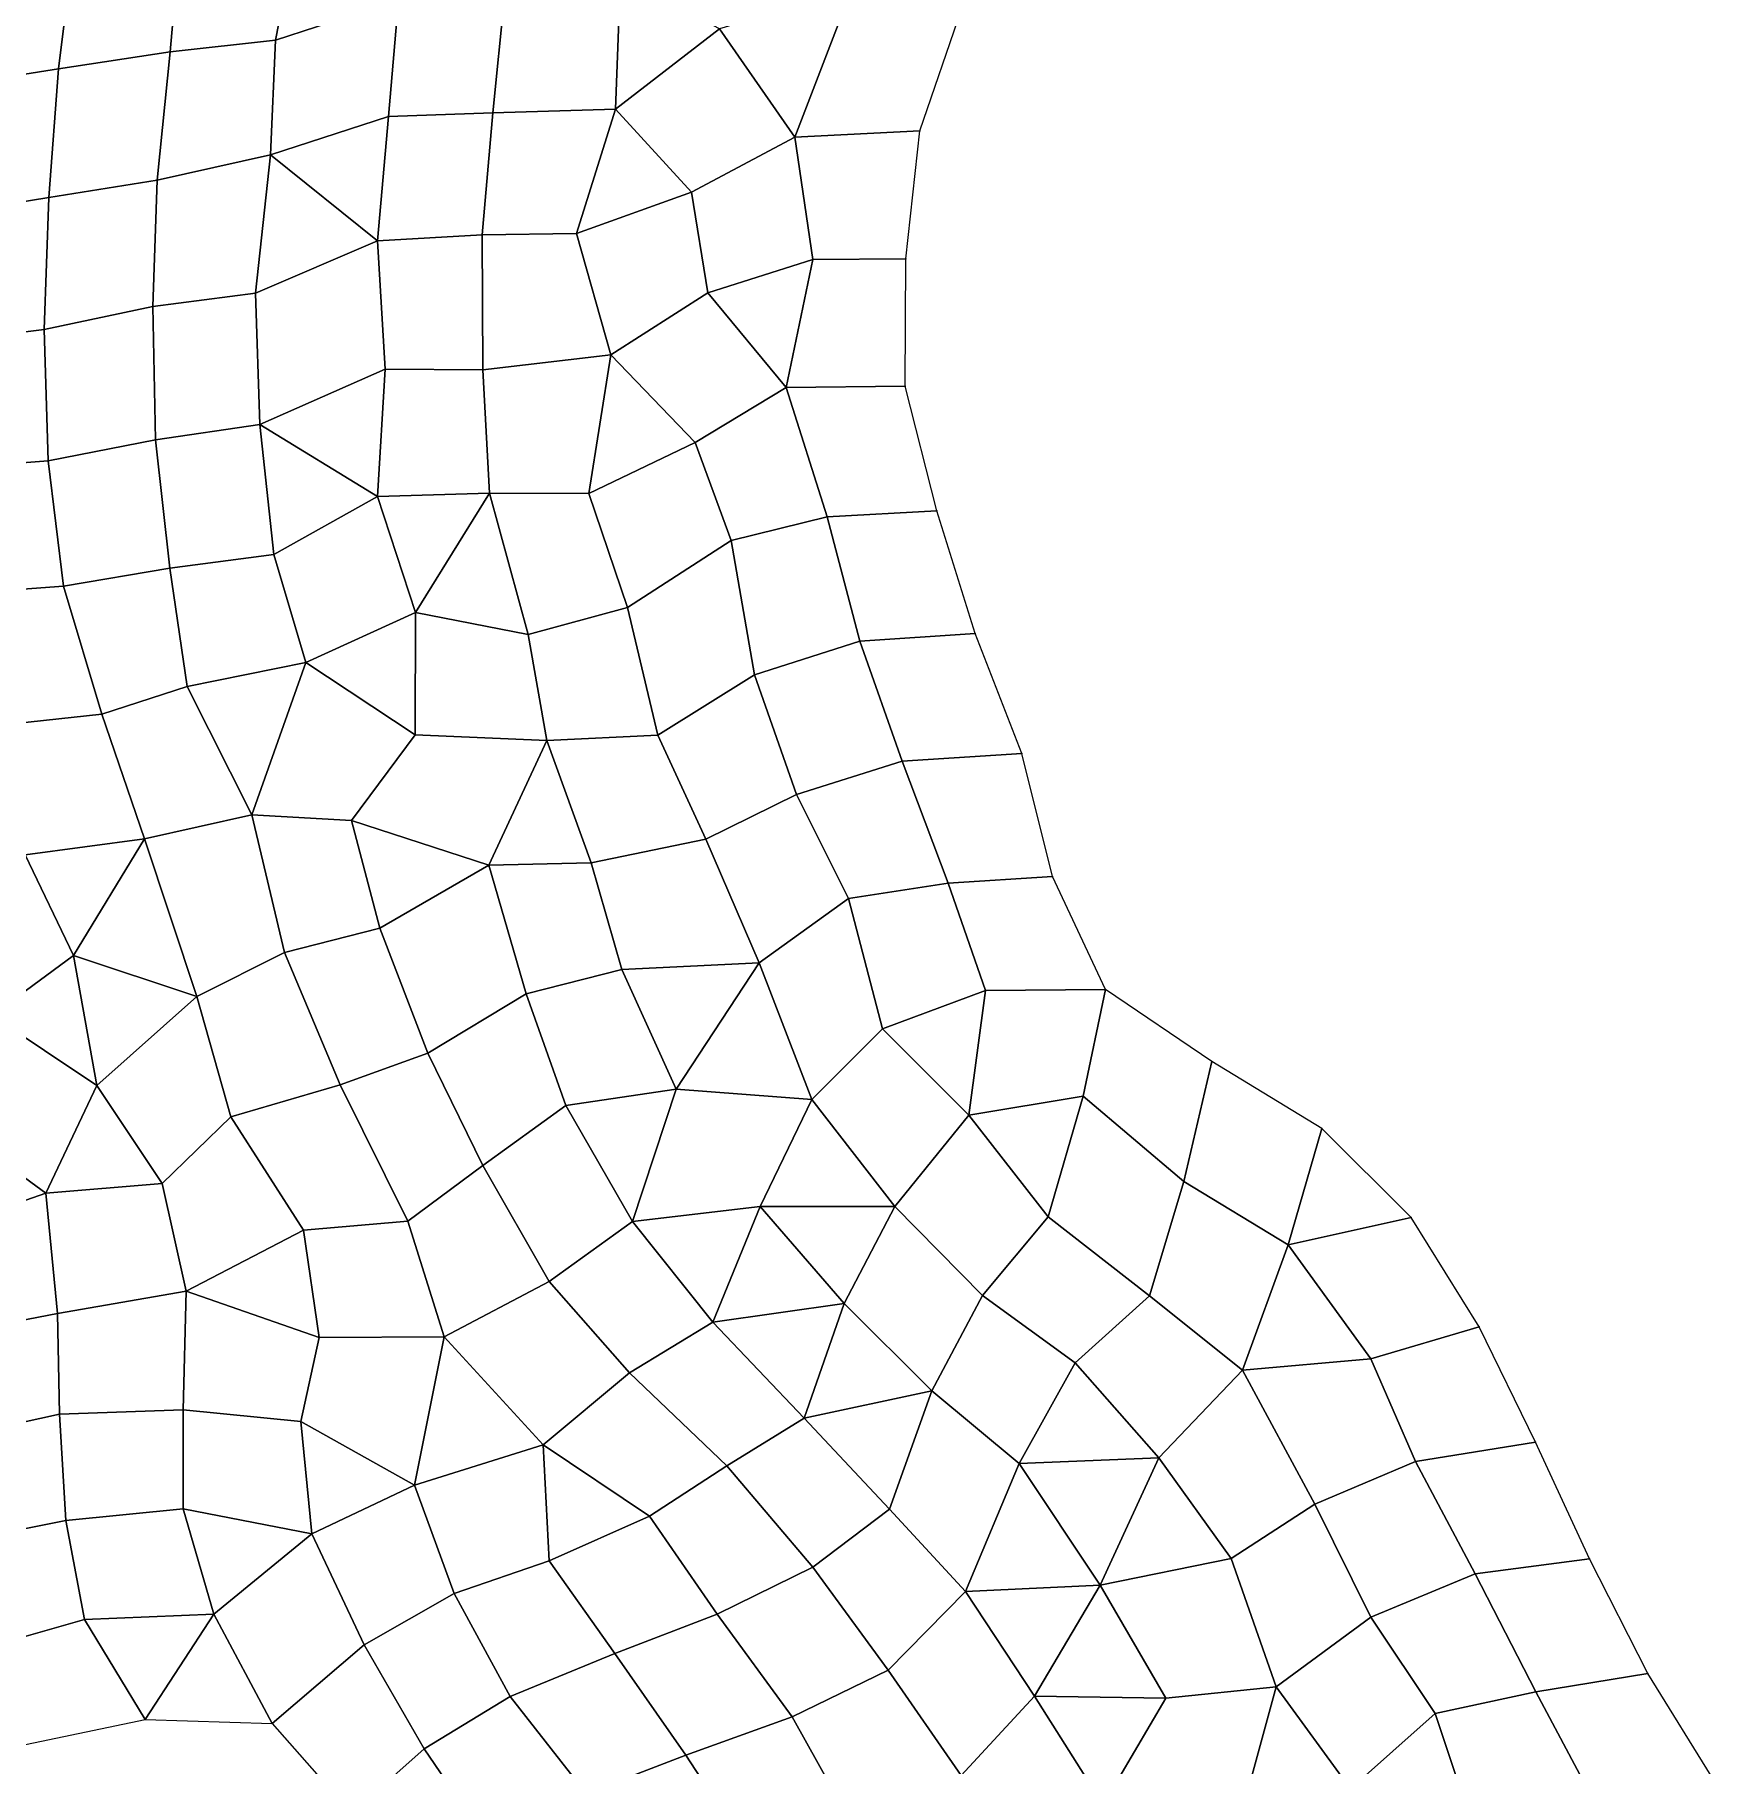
# Model space of a CAD drawing. Extents: x 727294 to 731543, y 8575035 to 8579824.
# Drawn here: x 729881 to 730142.1, y 8575794.2 to 8576063.1 of the extents above; entities that cross this region are included whole.
import ezdxf

# ---------------------------------------------------------------- set-up
doc = ezdxf.new("R2010")
doc.units = 0
for name, color, linetype in [('MESH_BOUND', 25, 'CONTINUOUS'), ('MESH_ELEMS', 250, 'CONTINUOUS'), ('MESH_NODES', 18, 'CONTINUOUS')]:
    doc.layers.add(name, color=color, linetype=linetype)

msp = doc.modelspace()

# ---------------------------------------------------------------- linework, layer by layer
at = {"layer": 'MESH_BOUND', "color": 25}
for points in [[(730018.47, 8576048.15, 38.17), (730024.97, 8576066.97, 38.17)], [(730016.3, 8576028.27, 38.17), (730018.47, 8576048.15, 38.17)], [(730016.19, 8576008.48, 38.17), (730016.3, 8576028.27, 38.17)], [(730021.14, 8575989.13, 38.17), (730016.19, 8576008.48, 38.17)], [(730027.06, 8575970.04, 38.17), (730021.14, 8575989.13, 38.17)], [(730034.32, 8575951.41, 38.17), (730027.06, 8575970.04, 38.17)], [(730039.08, 8575932.28, 38.17), (730034.32, 8575951.41, 38.17)], [(730047.34, 8575914.76, 38.17), (730039.08, 8575932.28, 38.17)], [(730063.85, 8575903.55, 38.17), (730047.34, 8575914.76, 38.17)], [(730080.93, 8575893.14, 38.17), (730063.85, 8575903.55, 38.17)], [(730094.83, 8575879.35, 38.17), (730080.93, 8575893.14, 38.17)], [(730105.38, 8575862.36, 38.17), (730094.83, 8575879.35, 38.17)], [(730114.11, 8575844.43, 38.17), (730105.38, 8575862.36, 38.17)], [(730122.51, 8575826.28, 38.17), (730114.11, 8575844.43, 38.17)], [(730131.58, 8575808.49, 38.17), (730122.51, 8575826.28, 38.17)], [(730142.08, 8575791.49, 38.17), (730131.58, 8575808.49, 38.17)], [(729878.57, 8575797.25, 38.17), (729898.15, 8575801.34, 38.17)], [(729898.15, 8575801.34, 38.17), (729917.87, 8575800.73, 38.17)], [(729917.87, 8575800.73, 38.17), (729930.19, 8575786.74, 38.17)]]:
    msp.add_polyline3d(points, dxfattribs=at)
at = {"layer": 'MESH_ELEMS', "color": 179}
for points in [[(729918.38, 8576062.21, 35.83), (729922.24, 8576082.13, 35.68), (729903.59, 8576078.15, 35.64), (729901.99, 8576060.43, 35.77)], [(729937.51, 8576068.43, 35.86), (729922.24, 8576082.13, 35.68), (729918.38, 8576062.21, 35.83), (729937.51, 8576068.43, 35.86)], [(729884.64, 8576057.78, 35.47), (729887.17, 8576077.86, 35.54), (729870.03, 8576075.74, 35.45), (729867.94, 8576055.16, 35.35)], [(729901.99, 8576060.43, 35.77), (729903.59, 8576078.15, 35.64), (729887.17, 8576077.86, 35.54), (729884.64, 8576057.78, 35.47)], [(729971.22, 8576051.52, 38.17), (729971.96, 8576072.21, 38.17), (729953.95, 8576069.03, 35.91), (729952.13, 8576050.92, 36.07)], [(729987.36, 8576063.97, 38.17), (729971.96, 8576072.21, 38.17), (729971.22, 8576051.52, 38.17), (729987.36, 8576063.97, 38.17)], [(729935.95, 8576050.37, 36.02), (729937.51, 8576068.43, 35.86), (729918.38, 8576062.21, 35.83), (729917.62, 8576044.41, 36)], [(729952.13, 8576050.92, 36.07), (729953.95, 8576069.03, 35.91), (729937.51, 8576068.43, 35.86), (729935.95, 8576050.37, 36.02)], [(729987.36, 8576063.97, 38.17), (729999.06, 8576047.18, 38.17), (730007.89, 8576070.08, 38.17), (729987.36, 8576063.97, 38.17)], [(730018.47, 8576048.15, 38.17), (730024.97, 8576066.97, 38.17), (730007.89, 8576070.08, 38.17), (729999.06, 8576047.18, 38.17)], [(729987.36, 8576063.97, 38.17), (729971.22, 8576051.52, 38.17), (729983, 8576038.64, 38.17), (729999.06, 8576047.18, 38.17)], [(729899.97, 8576040.5, 35.97), (729901.99, 8576060.43, 35.77), (729884.64, 8576057.78, 35.47), (729883.17, 8576037.78, 35.37)], [(729917.62, 8576044.41, 36), (729918.38, 8576062.21, 35.83), (729901.99, 8576060.43, 35.77), (729899.97, 8576040.5, 35.97)], [(729883.17, 8576037.78, 35.37), (729884.64, 8576057.78, 35.47), (729867.94, 8576055.16, 35.35), (729866.02, 8576034.98, 35.36)], [(729935.95, 8576050.37, 36.02), (729917.62, 8576044.41, 36), (729934.25, 8576031.04, 36.22), (729935.95, 8576050.37, 36.02)], [(729950.5, 8576031.99, 36.28), (729952.13, 8576050.92, 36.07), (729935.95, 8576050.37, 36.02), (729934.25, 8576031.04, 36.22)], [(729965.14, 8576032.21, 36.56), (729971.22, 8576051.52, 38.17), (729952.13, 8576050.92, 36.07), (729950.5, 8576031.99, 36.28)], [(729971.22, 8576051.52, 38.17), (729965.14, 8576032.21, 36.56), (729983, 8576038.64, 38.17), (729971.22, 8576051.52, 38.17)], [(730001.88, 8576028.15, 38.17), (729999.06, 8576047.18, 38.17), (729983, 8576038.64, 38.17), (729985.57, 8576023, 38.17)], [(730016.3, 8576028.27, 38.17), (730018.47, 8576048.15, 38.17), (729999.06, 8576047.18, 38.17), (730001.88, 8576028.15, 38.17)], [(729899.97, 8576040.5, 35.97), (729899.31, 8576020.84, 36.21), (729915.29, 8576022.95, 36.11), (729917.62, 8576044.41, 36)], [(729934.25, 8576031.04, 36.22), (729917.62, 8576044.41, 36), (729915.29, 8576022.95, 36.11), (729934.25, 8576031.04, 36.22)], [(729899.31, 8576020.84, 36.21), (729899.97, 8576040.5, 35.97), (729883.17, 8576037.78, 35.37), (729882.42, 8576017.29, 35.37)], [(729985.57, 8576023, 38.17), (729983, 8576038.64, 38.17), (729965.14, 8576032.21, 36.56), (729970.47, 8576013.36, 37.65)], [(729882.42, 8576017.29, 35.37), (729883.17, 8576037.78, 35.37), (729866.02, 8576034.98, 35.36), (729865.05, 8576015.12, 35.37)], [(729935.41, 8576011.11, 36.52), (729934.25, 8576031.04, 36.22), (729915.29, 8576022.95, 36.11), (729915.94, 8576002.54, 36.62)], [(729935.41, 8576011.11, 36.52), (729950.6, 8576011.01, 36.52), (729950.5, 8576031.99, 36.28), (729934.25, 8576031.04, 36.22)], [(729970.47, 8576013.36, 37.65), (729965.14, 8576032.21, 36.56), (729950.5, 8576031.99, 36.28), (729950.6, 8576011.01, 36.52)], [(730001.88, 8576028.15, 38.17), (729985.57, 8576023, 38.17), (729997.7, 8576008.28, 38.17), (730001.88, 8576028.15, 38.17)], [(730016.19, 8576008.48, 38.17), (730016.3, 8576028.27, 38.17), (730001.88, 8576028.15, 38.17), (729997.7, 8576008.28, 38.17)], [(729915.94, 8576002.54, 36.62), (729915.29, 8576022.95, 36.11), (729899.31, 8576020.84, 36.21), (729899.72, 8576000.16, 36.5)], [(729985.57, 8576023, 38.17), (729970.47, 8576013.36, 37.65), (729983.57, 8575999.75, 38.17), (729997.7, 8576008.28, 38.17)], [(729899.72, 8576000.16, 36.5), (729899.31, 8576020.84, 36.21), (729882.42, 8576017.29, 35.37), (729883.04, 8575996.9, 35.34)], [(729865.05, 8576015.12, 35.37), (729866.13, 8575995.57, 35.37), (729883.04, 8575996.9, 35.34), (729882.42, 8576017.29, 35.37)], [(729967.06, 8575991.81, 36.59), (729970.47, 8576013.36, 37.65), (729950.6, 8576011.01, 36.52), (729951.62, 8575991.84, 36.58)], [(729967.06, 8575991.81, 36.59), (729983.57, 8575999.75, 38.17), (729970.47, 8576013.36, 37.65), (729967.06, 8575991.81, 36.59)], [(729934.25, 8575991.32, 36.55), (729935.41, 8576011.11, 36.52), (729915.94, 8576002.54, 36.62), (729934.25, 8575991.32, 36.55)], [(729934.25, 8575991.32, 36.55), (729951.62, 8575991.84, 36.58), (729950.6, 8576011.01, 36.52), (729935.41, 8576011.11, 36.52)], [(730004.06, 8575988.16, 38.17), (729997.7, 8576008.28, 38.17), (729983.57, 8575999.75, 38.17), (729989.15, 8575984.48, 38.17)], [(730004.06, 8575988.16, 38.17), (730021.14, 8575989.13, 38.17), (730016.19, 8576008.48, 38.17), (729997.7, 8576008.28, 38.17)], [(729918.11, 8575982.31, 36.56), (729915.94, 8576002.54, 36.62), (729899.72, 8576000.16, 36.5), (729901.96, 8575980.19, 36.5)], [(729934.25, 8575991.32, 36.55), (729915.94, 8576002.54, 36.62), (729918.11, 8575982.31, 36.56), (729934.25, 8575991.32, 36.55)], [(729901.96, 8575980.19, 36.5), (729899.72, 8576000.16, 36.5), (729883.04, 8575996.9, 35.34), (729885.46, 8575977.42, 35.4)], [(729989.15, 8575984.48, 38.17), (729983.57, 8575999.75, 38.17), (729967.06, 8575991.81, 36.59), (729973.05, 8575974.09, 36.59)], [(729869.26, 8575976.2, 35.37), (729885.46, 8575977.42, 35.4), (729883.04, 8575996.9, 35.34), (729866.13, 8575995.57, 35.37)], [(729918.11, 8575982.31, 36.56), (729923.08, 8575965.55, 36.6), (729940.12, 8575973.31, 36.6), (729934.25, 8575991.32, 36.55)], [(729940.12, 8575973.31, 36.6), (729951.62, 8575991.84, 36.58), (729934.25, 8575991.32, 36.55), (729940.12, 8575973.31, 36.6)], [(729940.12, 8575973.31, 36.6), (729957.62, 8575969.91, 36.58), (729951.62, 8575991.84, 36.58), (729940.12, 8575973.31, 36.6)], [(729957.62, 8575969.91, 36.58), (729973.05, 8575974.09, 36.59), (729967.06, 8575991.81, 36.59), (729951.62, 8575991.84, 36.58)], [(729989.15, 8575984.48, 38.17), (729992.81, 8575963.64, 38.17), (730009.15, 8575968.87, 38.17), (730004.06, 8575988.16, 38.17)], [(730021.14, 8575989.13, 38.17), (730004.06, 8575988.16, 38.17), (730009.15, 8575968.87, 38.17), (730027.06, 8575970.04, 38.17)], [(729923.08, 8575965.55, 36.6), (729918.11, 8575982.31, 36.56), (729901.96, 8575980.19, 36.5), (729904.68, 8575961.83, 36.47)], [(729992.81, 8575963.64, 38.17), (729989.15, 8575984.48, 38.17), (729973.05, 8575974.09, 36.59), (729977.8, 8575954.25, 36.56)], [(729891.4, 8575957.52, 35.47), (729904.68, 8575961.83, 36.47), (729901.96, 8575980.19, 36.5), (729885.46, 8575977.42, 35.4)], [(729875.66, 8575955.83, 35.47), (729891.4, 8575957.52, 35.47), (729885.46, 8575977.42, 35.4), (729869.26, 8575976.2, 35.37)], [(729973.05, 8575974.09, 36.59), (729957.62, 8575969.91, 36.58), (729960.54, 8575953.43, 36.55), (729977.8, 8575954.25, 36.56)], [(729940.09, 8575954.33, 36.58), (729940.12, 8575973.31, 36.6), (729923.08, 8575965.55, 36.6), (729940.09, 8575954.33, 36.58)], [(729940.09, 8575954.33, 36.58), (729960.54, 8575953.43, 36.55), (729957.62, 8575969.91, 36.58), (729940.12, 8575973.31, 36.6)], [(729999.33, 8575945.02, 38.17), (730015.75, 8575950.22, 38.17), (730009.15, 8575968.87, 38.17), (729992.81, 8575963.64, 38.17)], [(730015.75, 8575950.22, 38.17), (730034.32, 8575951.41, 38.17), (730027.06, 8575970.04, 38.17), (730009.15, 8575968.87, 38.17)], [(729923.08, 8575965.55, 36.6), (729904.68, 8575961.83, 36.47), (729914.69, 8575941.91, 35.93), (729923.08, 8575965.55, 36.6)], [(729930.2, 8575941.01, 36.52), (729940.09, 8575954.33, 36.58), (729923.08, 8575965.55, 36.6), (729914.69, 8575941.91, 35.93)], [(729999.33, 8575945.02, 38.17), (729992.81, 8575963.64, 38.17), (729977.8, 8575954.25, 36.56), (729985.23, 8575938.12, 36.52)], [(729904.68, 8575961.83, 36.47), (729891.4, 8575957.52, 35.47), (729898.03, 8575938.17, 35.48), (729914.69, 8575941.91, 35.93)], [(729898.03, 8575938.17, 35.48), (729891.4, 8575957.52, 35.47), (729875.66, 8575955.83, 35.47), (729879.49, 8575935.69, 35.48)], [(729940.09, 8575954.33, 36.58), (729930.2, 8575941.01, 36.52), (729951.51, 8575934.05, 36.58), (729960.54, 8575953.43, 36.55)], [(729960.54, 8575953.43, 36.55), (729951.51, 8575934.05, 36.58), (729967.44, 8575934.44, 36.55), (729960.54, 8575953.43, 36.55)], [(729967.44, 8575934.44, 36.55), (729985.23, 8575938.12, 36.52), (729977.8, 8575954.25, 36.56), (729960.54, 8575953.43, 36.55)], [(730015.75, 8575950.22, 38.17), (729999.33, 8575945.02, 38.17), (730007.42, 8575928.88, 38.17), (730022.87, 8575931.25, 38.17)], [(730022.87, 8575931.25, 38.17), (730039.08, 8575932.28, 38.17), (730034.32, 8575951.41, 38.17), (730015.75, 8575950.22, 38.17)], [(730007.42, 8575928.88, 38.17), (729999.33, 8575945.02, 38.17), (729985.23, 8575938.12, 36.52), (729993.53, 8575918.87, 36.33)], [(729898.03, 8575938.17, 35.48), (729906.14, 8575913.66, 35.56), (729919.79, 8575920.51, 35.58), (729914.69, 8575941.91, 35.93)], [(729919.79, 8575920.51, 35.58), (729934.57, 8575924.3, 36.36), (729930.2, 8575941.01, 36.52), (729914.69, 8575941.91, 35.93)], [(729934.57, 8575924.3, 36.36), (729951.51, 8575934.05, 36.58), (729930.2, 8575941.01, 36.52), (729934.57, 8575924.3, 36.36)], [(729898.03, 8575938.17, 35.48), (729879.49, 8575935.69, 35.48), (729886.97, 8575920.02, 35.48), (729898.03, 8575938.17, 35.48)], [(729886.97, 8575920.02, 35.48), (729906.14, 8575913.66, 35.56), (729898.03, 8575938.17, 35.48), (729886.97, 8575920.02, 35.48)], [(729985.23, 8575938.12, 36.52), (729967.44, 8575934.44, 36.55), (729972.18, 8575917.85, 36.39), (729993.53, 8575918.87, 36.33)], [(729879.49, 8575935.69, 35.48), (729864.4, 8575927.1, 35.62), (729874.31, 8575910.7, 35.57), (729886.97, 8575920.02, 35.48)], [(729934.57, 8575924.3, 36.36), (729942.06, 8575904.84, 35.89), (729957.33, 8575914.09, 36.38), (729951.51, 8575934.05, 36.58)], [(729967.44, 8575934.44, 36.55), (729951.51, 8575934.05, 36.58), (729957.33, 8575914.09, 36.38), (729972.18, 8575917.85, 36.39)], [(730012.66, 8575908.63, 38.17), (730028.7, 8575914.58, 38.17), (730022.87, 8575931.25, 38.17), (730007.42, 8575928.88, 38.17)], [(730039.08, 8575932.28, 38.17), (730022.87, 8575931.25, 38.17), (730028.7, 8575914.58, 38.17), (730047.34, 8575914.76, 38.17)], [(730012.66, 8575908.63, 38.17), (730007.42, 8575928.88, 38.17), (729993.53, 8575918.87, 36.33), (730001.7, 8575897.67, 36.15)], [(729942.06, 8575904.84, 35.89), (729934.57, 8575924.3, 36.36), (729919.79, 8575920.51, 35.58), (729928.42, 8575899.95, 35.82)], [(729906.14, 8575913.66, 35.56), (729911.44, 8575894.96, 35.65), (729928.42, 8575899.95, 35.82), (729919.79, 8575920.51, 35.58)], [(729890.63, 8575899.83, 35.53), (729886.97, 8575920.02, 35.48), (729874.31, 8575910.7, 35.57), (729890.63, 8575899.83, 35.53)], [(729886.97, 8575920.02, 35.48), (729890.63, 8575899.83, 35.53), (729906.14, 8575913.66, 35.56), (729886.97, 8575920.02, 35.48)], [(729963.5, 8575896.73, 36.35), (729980.65, 8575899.27, 36.21), (729972.18, 8575917.85, 36.39), (729957.33, 8575914.09, 36.38)], [(729972.18, 8575917.85, 36.39), (729980.65, 8575899.27, 36.21), (729993.53, 8575918.87, 36.33), (729972.18, 8575917.85, 36.39)], [(729980.65, 8575899.27, 36.21), (730001.7, 8575897.67, 36.15), (729993.53, 8575918.87, 36.33), (729980.65, 8575899.27, 36.21)], [(729890.63, 8575899.83, 35.53), (729900.79, 8575884.62, 35.63), (729911.44, 8575894.96, 35.65), (729906.14, 8575913.66, 35.56)], [(729963.5, 8575896.73, 36.35), (729957.33, 8575914.09, 36.38), (729942.06, 8575904.84, 35.89), (729950.57, 8575887.4, 36.05)], [(730028.7, 8575914.58, 38.17), (730012.66, 8575908.63, 38.17), (730026.09, 8575895.25, 38.17), (730028.7, 8575914.58, 38.17)], [(730043.85, 8575898.18, 38.17), (730047.34, 8575914.76, 38.17), (730028.7, 8575914.58, 38.17), (730026.09, 8575895.25, 38.17)], [(730043.85, 8575898.18, 38.17), (730059.5, 8575884.9, 38.17), (730063.85, 8575903.55, 38.17), (730047.34, 8575914.76, 38.17)], [(729867.24, 8575894.41, 35.62), (729882.69, 8575883.12, 35.56), (729890.63, 8575899.83, 35.53), (729874.31, 8575910.7, 35.57)], [(730014.62, 8575881.02, 36.18), (730026.09, 8575895.25, 38.17), (730012.66, 8575908.63, 38.17), (730001.7, 8575897.67, 36.15)], [(729950.57, 8575887.4, 36.05), (729942.06, 8575904.84, 35.89), (729928.42, 8575899.95, 35.82), (729938.92, 8575878.76, 35.95)], [(730059.5, 8575884.9, 38.17), (730075.72, 8575875.06, 38.17), (730080.93, 8575893.14, 38.17), (730063.85, 8575903.55, 38.17)], [(729882.69, 8575883.12, 35.56), (729900.79, 8575884.62, 35.63), (729890.63, 8575899.83, 35.53), (729882.69, 8575883.12, 35.56)], [(729928.42, 8575899.95, 35.82), (729911.44, 8575894.96, 35.65), (729922.75, 8575877.35, 35.84), (729938.92, 8575878.76, 35.95)], [(729980.65, 8575899.27, 36.21), (729963.5, 8575896.73, 36.35), (729973.84, 8575878.73, 36.09), (729980.65, 8575899.27, 36.21)], [(729993.65, 8575881.03, 36.1), (730001.7, 8575897.67, 36.15), (729980.65, 8575899.27, 36.21), (729973.84, 8575878.73, 36.09)], [(729973.84, 8575878.73, 36.09), (729963.5, 8575896.73, 36.35), (729950.57, 8575887.4, 36.05), (729960.92, 8575869.39, 35.98)], [(730001.7, 8575897.67, 36.15), (729993.65, 8575881.03, 36.1), (730014.62, 8575881.02, 36.18), (730001.7, 8575897.67, 36.15)], [(730038.41, 8575879.42, 38.17), (730043.85, 8575898.18, 38.17), (730026.09, 8575895.25, 38.17), (730038.41, 8575879.42, 38.17)], [(730059.5, 8575884.9, 38.17), (730043.85, 8575898.18, 38.17), (730038.41, 8575879.42, 38.17), (730054.17, 8575867.18, 38.17)], [(729882.69, 8575883.12, 35.56), (729867.24, 8575894.41, 35.62), (729864.45, 8575876.73, 35.63), (729882.69, 8575883.12, 35.56)], [(729922.75, 8575877.35, 35.84), (729911.44, 8575894.96, 35.65), (729900.79, 8575884.62, 35.63), (729904.52, 8575867.88, 35.73)], [(730026.09, 8575895.25, 38.17), (730014.62, 8575881.02, 36.18), (730028.21, 8575867.22, 37.55), (730038.41, 8575879.42, 38.17)], [(730075.72, 8575875.06, 38.17), (730094.83, 8575879.35, 38.17), (730080.93, 8575893.14, 38.17), (730075.72, 8575875.06, 38.17)], [(729960.92, 8575869.39, 35.98), (729950.57, 8575887.4, 36.05), (729938.92, 8575878.76, 35.95), (729944.59, 8575860.78, 35.93)], [(729884.51, 8575864.42, 35.61), (729882.69, 8575883.12, 35.56), (729864.45, 8575876.73, 35.63), (729866.22, 8575860.92, 36.04)], [(729884.51, 8575864.42, 35.61), (729904.52, 8575867.88, 35.73), (729900.79, 8575884.62, 35.63), (729882.69, 8575883.12, 35.56)], [(730054.17, 8575867.18, 38.17), (730068.62, 8575855.59, 38.17), (730075.72, 8575875.06, 38.17), (730059.5, 8575884.9, 38.17)], [(729973.84, 8575878.73, 36.09), (729986.31, 8575863.06, 36.05), (729993.65, 8575881.03, 36.1), (729973.84, 8575878.73, 36.09)], [(730006.75, 8575865.99, 36.05), (729993.65, 8575881.03, 36.1), (729986.31, 8575863.06, 36.05), (730006.75, 8575865.99, 36.05)], [(730014.62, 8575881.02, 36.18), (729993.65, 8575881.03, 36.1), (730006.75, 8575865.99, 36.05), (730014.62, 8575881.02, 36.18)], [(730006.75, 8575865.99, 36.05), (730020.36, 8575852.39, 36.03), (730028.21, 8575867.22, 37.55), (730014.62, 8575881.02, 36.18)], [(729922.75, 8575877.35, 35.84), (729904.52, 8575867.88, 35.73), (729925.18, 8575860.68, 35.92), (729922.75, 8575877.35, 35.84)], [(729925.18, 8575860.68, 35.92), (729944.59, 8575860.78, 35.93), (729938.92, 8575878.76, 35.95), (729922.75, 8575877.35, 35.84)], [(729973.35, 8575855.22, 35.87), (729986.31, 8575863.06, 36.05), (729973.84, 8575878.73, 36.09), (729960.92, 8575869.39, 35.98)], [(730038.41, 8575879.42, 38.17), (730028.21, 8575867.22, 37.55), (730042.61, 8575856.73, 38.17), (730054.17, 8575867.18, 38.17)], [(730088.57, 8575857.37, 38.17), (730105.38, 8575862.36, 38.17), (730094.83, 8575879.35, 38.17), (730075.72, 8575875.06, 38.17)], [(730068.62, 8575855.59, 38.17), (730088.57, 8575857.37, 38.17), (730075.72, 8575875.06, 38.17), (730068.62, 8575855.59, 38.17)], [(729959.97, 8575844, 35.93), (729973.35, 8575855.22, 35.87), (729960.92, 8575869.39, 35.98), (729944.59, 8575860.78, 35.93)], [(729904.05, 8575849.47, 38.17), (729904.52, 8575867.88, 35.73), (729884.51, 8575864.42, 35.61), (729884.83, 8575848.79, 38.17)], [(729904.05, 8575849.47, 38.17), (729922.32, 8575847.64, 38.16), (729925.18, 8575860.68, 35.92), (729904.52, 8575867.88, 35.73)], [(730042.61, 8575856.73, 38.17), (730028.21, 8575867.22, 37.55), (730020.36, 8575852.39, 36.03), (730033.92, 8575841.13, 36.17)], [(730054.17, 8575867.18, 38.17), (730042.61, 8575856.73, 38.17), (730055.59, 8575842.02, 38.17), (730068.62, 8575855.59, 38.17)], [(729866.22, 8575860.92, 36.04), (729865.98, 8575844.63, 38.17), (729884.83, 8575848.79, 38.17), (729884.51, 8575864.42, 35.61)], [(729986.31, 8575863.06, 36.05), (730000.5, 8575848.18, 36), (730006.75, 8575865.99, 36.05), (729986.31, 8575863.06, 36.05)], [(730000.5, 8575848.18, 36), (730020.36, 8575852.39, 36.03), (730006.75, 8575865.99, 36.05), (730000.5, 8575848.18, 36)], [(729988.49, 8575840.75, 35.97), (730000.5, 8575848.18, 36), (729986.31, 8575863.06, 36.05), (729973.35, 8575855.22, 35.87)], [(730105.38, 8575862.36, 38.17), (730088.57, 8575857.37, 38.17), (730095.47, 8575841.44, 38.17), (730114.11, 8575844.43, 38.17)], [(729922.32, 8575847.64, 38.16), (729939.96, 8575837.77, 37.4), (729944.59, 8575860.78, 35.93), (729925.18, 8575860.68, 35.92)], [(729944.59, 8575860.78, 35.93), (729939.96, 8575837.77, 37.4), (729959.97, 8575844, 35.93), (729944.59, 8575860.78, 35.93)], [(730033.92, 8575841.13, 36.17), (730055.59, 8575842.02, 38.17), (730042.61, 8575856.73, 38.17), (730033.92, 8575841.13, 36.17)], [(730079.84, 8575834.81, 38.17), (730095.47, 8575841.44, 38.17), (730088.57, 8575857.37, 38.17), (730068.62, 8575855.59, 38.17)], [(729973.35, 8575855.22, 35.87), (729959.97, 8575844, 35.93), (729976.47, 8575832.95, 35.95), (729988.49, 8575840.75, 35.97)], [(730055.59, 8575842.02, 38.17), (730066.83, 8575826.38, 38.17), (730079.84, 8575834.81, 38.17), (730068.62, 8575855.59, 38.17)], [(730020.36, 8575852.39, 36.03), (730000.5, 8575848.18, 36), (730013.76, 8575834, 36), (730020.36, 8575852.39, 36.03)], [(730013.76, 8575834, 36), (730025.6, 8575821.24, 36), (730033.92, 8575841.13, 36.17), (730020.36, 8575852.39, 36.03)], [(729885.79, 8575832.24, 38.17), (729884.83, 8575848.79, 38.17), (729865.98, 8575844.63, 38.17), (729866.62, 8575828.42, 38.17)], [(729904.05, 8575849.47, 38.17), (729884.83, 8575848.79, 38.17), (729885.79, 8575832.24, 38.17), (729904.03, 8575834.05, 38.17)], [(729904.03, 8575834.05, 38.17), (729924, 8575830.21, 38.17), (729922.32, 8575847.64, 38.16), (729904.05, 8575849.47, 38.17)], [(729922.32, 8575847.64, 38.16), (729924, 8575830.21, 38.17), (729939.96, 8575837.77, 37.4), (729922.32, 8575847.64, 38.16)], [(730001.84, 8575825.01, 35.98), (730013.76, 8575834, 36), (730000.5, 8575848.18, 36), (729988.49, 8575840.75, 35.97)], [(729939.96, 8575837.77, 37.4), (729946.15, 8575820.9, 38.17), (729960.89, 8575825.97, 36.18), (729959.97, 8575844, 35.93)], [(729959.97, 8575844, 35.93), (729960.89, 8575825.97, 36.18), (729976.47, 8575832.95, 35.95), (729959.97, 8575844, 35.93)], [(730104.77, 8575823.96, 38.17), (730122.51, 8575826.28, 38.17), (730114.11, 8575844.43, 38.17), (730095.47, 8575841.44, 38.17)], [(729988.49, 8575840.75, 35.97), (729976.47, 8575832.95, 35.95), (729986.98, 8575817.73, 35.94), (730001.84, 8575825.01, 35.98)], [(730033.92, 8575841.13, 36.17), (730025.6, 8575821.24, 36), (730046.52, 8575822.21, 38.17), (730033.92, 8575841.13, 36.17)], [(730046.52, 8575822.21, 38.17), (730055.59, 8575842.02, 38.17), (730033.92, 8575841.13, 36.17), (730046.52, 8575822.21, 38.17)], [(730055.59, 8575842.02, 38.17), (730046.52, 8575822.21, 38.17), (730066.83, 8575826.38, 38.17), (730055.59, 8575842.02, 38.17)], [(730088.56, 8575817.23, 38.17), (730104.77, 8575823.96, 38.17), (730095.47, 8575841.44, 38.17), (730079.84, 8575834.81, 38.17)], [(729946.15, 8575820.9, 38.17), (729939.96, 8575837.77, 37.4), (729924, 8575830.21, 38.17), (729932.16, 8575812.95, 38.17)], [(730066.83, 8575826.38, 38.17), (730073.86, 8575806.43, 38.17), (730088.56, 8575817.23, 38.17), (730079.84, 8575834.81, 38.17)], [(729871.24, 8575811.93, 38.17), (729888.68, 8575816.9, 38.17), (729885.79, 8575832.24, 38.17), (729866.62, 8575828.42, 38.17)], [(729888.68, 8575816.9, 38.17), (729908.79, 8575817.73, 38.17), (729904.03, 8575834.05, 38.17), (729885.79, 8575832.24, 38.17)], [(729908.79, 8575817.73, 38.17), (729924, 8575830.21, 38.17), (729904.03, 8575834.05, 38.17), (729908.79, 8575817.73, 38.17)], [(729976.47, 8575832.95, 35.95), (729960.89, 8575825.97, 36.18), (729971.1, 8575811.59, 38), (729986.98, 8575817.73, 35.94)], [(730001.84, 8575825.01, 35.98), (730013.55, 8575809.03, 35.98), (730025.6, 8575821.24, 36), (730013.76, 8575834, 36)], [(729908.79, 8575817.73, 38.17), (729917.87, 8575800.73, 38.17), (729932.16, 8575812.95, 38.17), (729924, 8575830.21, 38.17)], [(730066.83, 8575826.38, 38.17), (730046.52, 8575822.21, 38.17), (730056.71, 8575804.65, 38.17), (730073.86, 8575806.43, 38.17)], [(730122.51, 8575826.28, 38.17), (730104.77, 8575823.96, 38.17), (730114.2, 8575805.66, 38.17), (730131.58, 8575808.49, 38.17)], [(729954.81, 8575804.94, 38.17), (729971.1, 8575811.59, 38), (729960.89, 8575825.97, 36.18), (729946.15, 8575820.9, 38.17)], [(729998.64, 8575801.74, 36.69), (730013.55, 8575809.03, 35.98), (730001.84, 8575825.01, 35.98), (729986.98, 8575817.73, 35.94)], [(730098.52, 8575802.26, 38.17), (730114.2, 8575805.66, 38.17), (730104.77, 8575823.96, 38.17), (730088.56, 8575817.23, 38.17)], [(729941.46, 8575796.78, 38.17), (729954.81, 8575804.94, 38.17), (729946.15, 8575820.9, 38.17), (729932.16, 8575812.95, 38.17)], [(730036.31, 8575804.99, 36.41), (730025.6, 8575821.24, 36), (730013.55, 8575809.03, 35.98), (730024.91, 8575792.63, 36.49)], [(730046.52, 8575822.21, 38.17), (730025.6, 8575821.24, 36), (730036.31, 8575804.99, 36.41), (730046.52, 8575822.21, 38.17)], [(730056.71, 8575804.65, 38.17), (730046.52, 8575822.21, 38.17), (730036.31, 8575804.99, 36.41), (730056.71, 8575804.65, 38.17)], [(729878.57, 8575797.25, 38.17), (729898.15, 8575801.34, 38.17), (729888.68, 8575816.9, 38.17), (729871.24, 8575811.93, 38.17)], [(729888.68, 8575816.9, 38.17), (729898.15, 8575801.34, 38.17), (729908.79, 8575817.73, 38.17), (729888.68, 8575816.9, 38.17)], [(729908.79, 8575817.73, 38.17), (729898.15, 8575801.34, 38.17), (729917.87, 8575800.73, 38.17), (729908.79, 8575817.73, 38.17)], [(729986.98, 8575817.73, 35.94), (729971.1, 8575811.59, 38), (729982.11, 8575795.81, 38.17), (729998.64, 8575801.74, 36.69)], [(730098.52, 8575802.26, 38.17), (730088.56, 8575817.23, 38.17), (730073.86, 8575806.43, 38.17), (730085.39, 8575790.55, 38.17)], [(729917.87, 8575800.73, 38.17), (729930.19, 8575786.74, 38.17), (729941.46, 8575796.78, 38.17), (729932.16, 8575812.95, 38.17)], [(729971.1, 8575811.59, 38), (729954.81, 8575804.94, 38.17), (729966.65, 8575789.84, 38.17), (729982.11, 8575795.81, 38.17)], [(730013.55, 8575809.03, 35.98), (729998.64, 8575801.74, 36.69), (730007.26, 8575786.31, 38.17), (730024.91, 8575792.63, 36.49)], [(730123.61, 8575787.93, 38.17), (730142.08, 8575791.49, 38.17), (730131.58, 8575808.49, 38.17), (730114.2, 8575805.66, 38.17)], [(729952.3, 8575780.89, 38.17), (729966.65, 8575789.84, 38.17), (729954.81, 8575804.94, 38.17), (729941.46, 8575796.78, 38.17)], [(730036.31, 8575804.99, 36.41), (730024.91, 8575792.63, 36.49), (730046.96, 8575788.1, 38.17), (730036.31, 8575804.99, 36.41)], [(730056.71, 8575804.65, 38.17), (730036.31, 8575804.99, 36.41), (730046.96, 8575788.1, 38.17), (730056.71, 8575804.65, 38.17)], [(730068.1, 8575785.36, 38.17), (730073.86, 8575806.43, 38.17), (730056.71, 8575804.65, 38.17), (730046.96, 8575788.1, 38.17)], [(730068.1, 8575785.36, 38.17), (730085.39, 8575790.55, 38.17), (730073.86, 8575806.43, 38.17), (730068.1, 8575785.36, 38.17)], [(730114.2, 8575805.66, 38.17), (730098.52, 8575802.26, 38.17), (730105.04, 8575782.79, 38.17), (730123.61, 8575787.93, 38.17)], [(730105.04, 8575782.79, 38.17), (730098.52, 8575802.26, 38.17), (730085.39, 8575790.55, 38.17), (730091.44, 8575771.4, 38.17)], [(729998.64, 8575801.74, 36.69), (729982.11, 8575795.81, 38.17), (729992.66, 8575779.69, 38.17), (730007.26, 8575786.31, 38.17)], [(729952.3, 8575780.89, 38.17), (729941.46, 8575796.78, 38.17), (729930.19, 8575786.74, 38.17), (729939.72, 8575769.2, 38.17)], [(729976.16, 8575773.24, 38.17), (729992.66, 8575779.69, 38.17), (729982.11, 8575795.81, 38.17), (729966.65, 8575789.84, 38.17)]]:
    msp.add_3dface(points, dxfattribs=at)
at = {"layer": 'MESH_NODES', "color": 18}
for p in [(729901.99, 8576060.43, 35.77), (729918.38, 8576062.21, 35.83), (729884.64, 8576057.78, 35.47), (729935.95, 8576050.37, 36.02), (729952.13, 8576050.92, 36.07), (729971.22, 8576051.52, 38.17), (729999.06, 8576047.18, 38.17), (730018.47, 8576048.15, 38.17), (729917.62, 8576044.41, 36), (729899.97, 8576040.5, 35.97), (729983, 8576038.64, 38.17), (729883.17, 8576037.78, 35.37), (729934.25, 8576031.04, 36.22), (729950.5, 8576031.99, 36.28), (729965.14, 8576032.21, 36.56), (730001.88, 8576028.15, 38.17), (730016.3, 8576028.27, 38.17), (729915.29, 8576022.95, 36.11), (729985.57, 8576023, 38.17), (729899.31, 8576020.84, 36.21), (729882.42, 8576017.29, 35.37), (729970.47, 8576013.36, 37.65), (729935.41, 8576011.11, 36.52), (729950.6, 8576011.01, 36.52), (729997.7, 8576008.28, 38.17), (730016.19, 8576008.48, 38.17), (729915.94, 8576002.54, 36.62), (729899.72, 8576000.16, 36.5), (729983.57, 8575999.75, 38.17), (729883.04, 8575996.9, 35.34), (729934.25, 8575991.32, 36.55), (729951.62, 8575991.84, 36.58), (729967.06, 8575991.81, 36.59), (730004.06, 8575988.16, 38.17), (730021.14, 8575989.13, 38.17), (729918.11, 8575982.31, 36.56), (729989.15, 8575984.48, 38.17), (729901.96, 8575980.19, 36.5), (729885.46, 8575977.42, 35.4), (729973.05, 8575974.09, 36.59), (729940.12, 8575973.31, 36.6), (729957.62, 8575969.91, 36.58), (730009.15, 8575968.87, 38.17), (730027.06, 8575970.04, 38.17), (729923.08, 8575965.55, 36.6), (729992.81, 8575963.64, 38.17), (729904.68, 8575961.83, 36.47), (729891.4, 8575957.52, 35.47), (729940.09, 8575954.33, 36.58), (729960.54, 8575953.43, 36.55), (729977.8, 8575954.25, 36.56), (730015.75, 8575950.22, 38.17), (730034.32, 8575951.41, 38.17), (729999.33, 8575945.02, 38.17), (729914.69, 8575941.91, 35.93), (729930.2, 8575941.01, 36.52), (729898.03, 8575938.17, 35.48), (729985.23, 8575938.12, 36.52), (729951.51, 8575934.05, 36.58), (729967.44, 8575934.44, 36.55), (730022.87, 8575931.25, 38.17), (730039.08, 8575932.28, 38.17), (730007.42, 8575928.88, 38.17), (729934.57, 8575924.3, 36.36), (729919.79, 8575920.51, 35.58), (729886.97, 8575920.02, 35.48), (729972.18, 8575917.85, 36.39), (729993.53, 8575918.87, 36.33), (729906.14, 8575913.66, 35.56), (729957.33, 8575914.09, 36.38), (730028.7, 8575914.58, 38.17), (730047.34, 8575914.76, 38.17), (730012.66, 8575908.63, 38.17), (729942.06, 8575904.84, 35.89), (730063.85, 8575903.55, 38.17), (729890.63, 8575899.83, 35.53), (729928.42, 8575899.95, 35.82), (729980.65, 8575899.27, 36.21), (729963.5, 8575896.73, 36.35), (730001.7, 8575897.67, 36.15), (730043.85, 8575898.18, 38.17), (729911.44, 8575894.96, 35.65), (730026.09, 8575895.25, 38.17), (730080.93, 8575893.14, 38.17), (729950.57, 8575887.4, 36.05), (729882.69, 8575883.12, 35.56), (729900.79, 8575884.62, 35.63), (730059.5, 8575884.9, 38.17), (729993.65, 8575881.03, 36.1), (730014.62, 8575881.02, 36.18), (729922.75, 8575877.35, 35.84), (729938.92, 8575878.76, 35.95), (729973.84, 8575878.73, 36.09), (730038.41, 8575879.42, 38.17), (730094.83, 8575879.35, 38.17), (730075.72, 8575875.06, 38.17), (729960.92, 8575869.39, 35.98), (729904.52, 8575867.88, 35.73), (730028.21, 8575867.22, 37.55), (730054.17, 8575867.18, 38.17), (729884.51, 8575864.42, 35.61), (730006.75, 8575865.99, 36.05), (729986.31, 8575863.06, 36.05), (730105.38, 8575862.36, 38.17), (729925.18, 8575860.68, 35.92), (729944.59, 8575860.78, 35.93), (730042.61, 8575856.73, 38.17), (730088.57, 8575857.37, 38.17), (729973.35, 8575855.22, 35.87), (730068.62, 8575855.59, 38.17), (730020.36, 8575852.39, 36.03), (729884.83, 8575848.79, 38.17), (729904.05, 8575849.47, 38.17), (729922.32, 8575847.64, 38.16), (730000.5, 8575848.18, 36), (729959.97, 8575844, 35.93), (730114.11, 8575844.43, 38.17), (729988.49, 8575840.75, 35.97), (730033.92, 8575841.13, 36.17), (730055.59, 8575842.02, 38.17), (730095.47, 8575841.44, 38.17), (729939.96, 8575837.77, 37.4), (730079.84, 8575834.81, 38.17), (729885.79, 8575832.24, 38.17), (729904.03, 8575834.05, 38.17), (729976.47, 8575832.95, 35.95), (730013.76, 8575834, 36), (729924, 8575830.21, 38.17), (730066.83, 8575826.38, 38.17), (730122.51, 8575826.28, 38.17), (729960.89, 8575825.97, 36.18), (730001.84, 8575825.01, 35.98), (730104.77, 8575823.96, 38.17), (729946.15, 8575820.9, 38.17), (730025.6, 8575821.24, 36), (730046.52, 8575822.21, 38.17), (729888.68, 8575816.9, 38.17), (729908.79, 8575817.73, 38.17), (729986.98, 8575817.73, 35.94), (730088.56, 8575817.23, 38.17), (729932.16, 8575812.95, 38.17), (729971.1, 8575811.59, 38), (730013.55, 8575809.03, 35.98), (730131.58, 8575808.49, 38.17), (729954.81, 8575804.94, 38.17), (730036.31, 8575804.99, 36.41), (730056.71, 8575804.65, 38.17), (730073.86, 8575806.43, 38.17), (730114.2, 8575805.66, 38.17), (730098.52, 8575802.26, 38.17), (729898.15, 8575801.34, 38.17), (729917.87, 8575800.73, 38.17), (729998.64, 8575801.74, 36.69), (729941.46, 8575796.78, 38.17), (729982.11, 8575795.81, 38.17)]:
    msp.add_point(p, dxfattribs=at)

doc.saveas('drawing.dxf')
